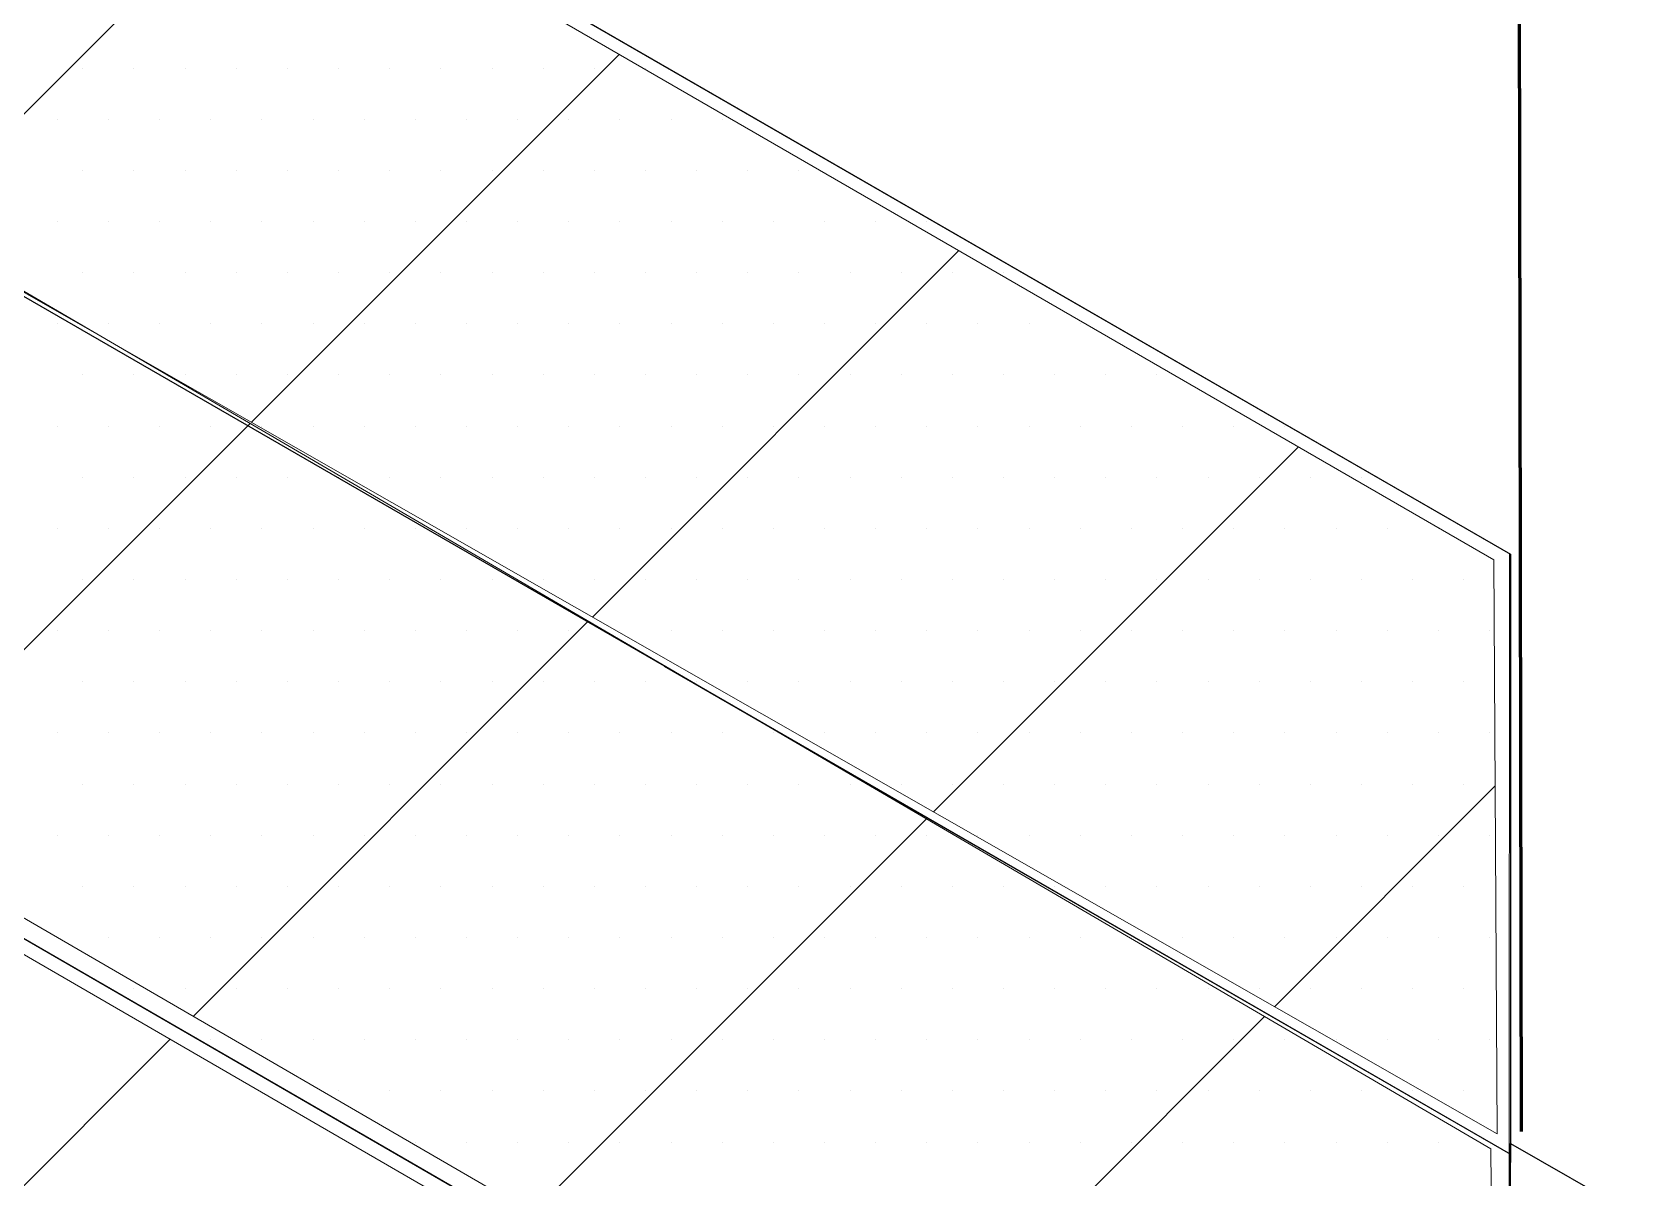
# Model space of a CAD drawing. Extents: x -1392 to 5791, y -3809 to 1722.
# Drawn here: x 390.96 to 433.29, y 1154.62 to 1184.86 of the extents above; entities that cross this region are included whole.
import ezdxf

# ---------------------------------------------------------------- set-up
doc = ezdxf.new("R2010")
doc.units = 0
doc.header["$MEASUREMENT"] = 0
for name, color, linetype, lineweight in [('.ATI-HATCH', 7, 'Continuous', 0), ('G-ANNO-TTLB', 7, 'Continuous', 0), ('Layer 12', 7, 'Continuous', 0), ('TYVEK', 7, 'Continuous', 0)]:
    doc.layers.add(name, color=color, linetype=linetype, lineweight=lineweight)
pattern_1 = [(45, (0, 0), (-7.07107, 7.07107), [])]

# ---------------------------------------------------------------- blocks, each defined once
blk = doc.blocks.new('Block_89')
at = {"layer": '.ATI-HATCH'}
for points in [[(429.944, 1155.266), (429.944, 1155.266), (429.949, 1171.104), (429.949, 1171.104), (429.949, 1171.104), (398.796, 1189.076), (398.796, 1189.076), (398.796, 1189.076), (380.797, 1199.468), (380.797, 1199.468), (380.797, 1199.468), (380.797, 1183.62), (380.797, 1183.62), (380.797, 1183.62), (429.944, 1155.266), (429.944, 1155.266)], [(380.797, 1183.62), (380.797, 1183.62), (370.522, 1177.833), (370.522, 1177.833), (370.522, 1177.833), (365.97, 1175.27), (365.97, 1175.27), (365.97, 1175.27), (429.939, 1138.264), (429.939, 1138.264), (429.939, 1138.264), (429.944, 1155.266), (429.944, 1155.266), (429.944, 1155.266), (380.797, 1183.62), (380.797, 1183.62)]]:
    blk.add_open_spline(points, degree=3, knots=[0, 0, 0, 0, 1, 1, 1, 2, 2, 2, 3, 3, 3, 4, 4, 4, 5, 5, 5, 5], dxfattribs=at)
at = {"layer": '.ATI-HATCH', "color": 8, "lineweight": 0, "true_color": 0x808080}
for points in [[(392.299, 1183.915), (392.299, 1183.915), (392.299, 1183.915), (392.299, 1183.915)], [(393.649, 1183.915), (393.649, 1183.915), (393.649, 1183.915), (393.649, 1183.915)], [(394.999, 1183.915), (394.999, 1183.915), (394.999, 1183.915), (394.999, 1183.915)], [(396.349, 1183.915), (396.349, 1183.915), (396.349, 1183.915), (396.349, 1183.915)], [(397.699, 1183.915), (397.699, 1183.915), (397.699, 1183.915), (397.699, 1183.915)], [(399.049, 1183.915), (399.049, 1183.915), (399.049, 1183.915), (399.049, 1183.915)], [(400.399, 1183.915), (400.399, 1183.915), (400.399, 1183.915), (400.399, 1183.915)], [(401.749, 1183.915), (401.749, 1183.915), (401.749, 1183.915), (401.749, 1183.915)], [(403.099, 1183.915), (403.099, 1183.915), (403.099, 1183.915), (403.099, 1183.915)], [(404.449, 1183.915), (404.449, 1183.915), (404.449, 1183.915), (404.449, 1183.915)], [(405.799, 1183.915), (405.799, 1183.915), (405.799, 1183.915), (405.799, 1183.915)], [(407.149, 1183.915), (407.149, 1183.915), (407.149, 1183.915), (407.149, 1183.915)], [(391.624, 1182.565), (391.624, 1182.565), (391.624, 1182.565), (391.624, 1182.565)], [(392.974, 1182.565), (392.974, 1182.565), (392.974, 1182.565), (392.974, 1182.565)], [(394.324, 1182.565), (394.324, 1182.565), (394.324, 1182.565), (394.324, 1182.565)], [(395.674, 1182.565), (395.674, 1182.565), (395.674, 1182.565), (395.674, 1182.565)], [(397.024, 1182.565), (397.024, 1182.565), (397.024, 1182.565), (397.024, 1182.565)], [(398.374, 1182.565), (398.374, 1182.565), (398.374, 1182.565), (398.374, 1182.565)], [(399.724, 1182.565), (399.724, 1182.565), (399.724, 1182.565), (399.724, 1182.565)], [(401.074, 1182.565), (401.074, 1182.565), (401.074, 1182.565), (401.074, 1182.565)], [(402.424, 1182.565), (402.424, 1182.565), (402.424, 1182.565), (402.424, 1182.565)], [(403.774, 1182.565), (403.774, 1182.565), (403.774, 1182.565), (403.774, 1182.565)], [(405.124, 1182.565), (405.124, 1182.565), (405.124, 1182.565), (405.124, 1182.565)], [(406.474, 1182.565), (406.474, 1182.565), (406.474, 1182.565), (406.474, 1182.565)], [(407.824, 1182.565), (407.824, 1182.565), (407.824, 1182.565), (407.824, 1182.565)], [(409.174, 1182.565), (409.174, 1182.565), (409.174, 1182.565), (409.174, 1182.565)], [(392.299, 1181.215), (392.299, 1181.215), (392.299, 1181.215), (392.299, 1181.215)], [(393.649, 1181.215), (393.649, 1181.215), (393.649, 1181.215), (393.649, 1181.215)], [(394.999, 1181.215), (394.999, 1181.215), (394.999, 1181.215), (394.999, 1181.215)], [(396.349, 1181.215), (396.349, 1181.215), (396.349, 1181.215), (396.349, 1181.215)], [(397.699, 1181.215), (397.699, 1181.215), (397.699, 1181.215), (397.699, 1181.215)], [(399.049, 1181.215), (399.049, 1181.215), (399.049, 1181.215), (399.049, 1181.215)], [(400.399, 1181.215), (400.399, 1181.215), (400.399, 1181.215), (400.399, 1181.215)], [(401.749, 1181.215), (401.749, 1181.215), (401.749, 1181.215), (401.749, 1181.215)], [(403.099, 1181.215), (403.099, 1181.215), (403.099, 1181.215), (403.099, 1181.215)], [(404.449, 1181.215), (404.449, 1181.215), (404.449, 1181.215), (404.449, 1181.215)], [(405.799, 1181.215), (405.799, 1181.215), (405.799, 1181.215), (405.799, 1181.215)], [(407.149, 1181.215), (407.149, 1181.215), (407.149, 1181.215), (407.149, 1181.215)], [(408.499, 1181.215), (408.499, 1181.215), (408.499, 1181.215), (408.499, 1181.215)], [(409.849, 1181.215), (409.849, 1181.215), (409.849, 1181.215), (409.849, 1181.215)], [(411.199, 1181.215), (411.199, 1181.215), (411.199, 1181.215), (411.199, 1181.215)], [(391.624, 1179.865), (391.624, 1179.865), (391.624, 1179.865), (391.624, 1179.865)], [(392.974, 1179.865), (392.974, 1179.865), (392.974, 1179.865), (392.974, 1179.865)], [(394.324, 1179.865), (394.324, 1179.865), (394.324, 1179.865), (394.324, 1179.865)], [(395.674, 1179.865), (395.674, 1179.865), (395.674, 1179.865), (395.674, 1179.865)], [(397.024, 1179.865), (397.024, 1179.865), (397.024, 1179.865), (397.024, 1179.865)], [(398.374, 1179.865), (398.374, 1179.865), (398.374, 1179.865), (398.374, 1179.865)], [(399.724, 1179.865), (399.724, 1179.865), (399.724, 1179.865), (399.724, 1179.865)], [(401.074, 1179.865), (401.074, 1179.865), (401.074, 1179.865), (401.074, 1179.865)], [(402.424, 1179.865), (402.424, 1179.865), (402.424, 1179.865), (402.424, 1179.865)], [(403.774, 1179.865), (403.774, 1179.865), (403.774, 1179.865), (403.774, 1179.865)], [(405.124, 1179.865), (405.124, 1179.865), (405.124, 1179.865), (405.124, 1179.865)], [(406.474, 1179.865), (406.474, 1179.865), (406.474, 1179.865), (406.474, 1179.865)], [(407.824, 1179.865), (407.824, 1179.865), (407.824, 1179.865), (407.824, 1179.865)], [(409.174, 1179.865), (409.174, 1179.865), (409.174, 1179.865), (409.174, 1179.865)], [(410.524, 1179.865), (410.524, 1179.865), (410.524, 1179.865), (410.524, 1179.865)], [(411.874, 1179.865), (411.874, 1179.865), (411.874, 1179.865), (411.874, 1179.865)], [(413.224, 1179.865), (413.224, 1179.865), (413.224, 1179.865), (413.224, 1179.865)], [(414.574, 1179.865), (414.574, 1179.865), (414.574, 1179.865), (414.574, 1179.865)], [(392.299, 1178.515), (392.299, 1178.515), (392.299, 1178.515), (392.299, 1178.515)], [(393.649, 1178.515), (393.649, 1178.515), (393.649, 1178.515), (393.649, 1178.515)], [(394.999, 1178.515), (394.999, 1178.515), (394.999, 1178.515), (394.999, 1178.515)], [(396.349, 1178.515), (396.349, 1178.515), (396.349, 1178.515), (396.349, 1178.515)], [(397.699, 1178.515), (397.699, 1178.515), (397.699, 1178.515), (397.699, 1178.515)], [(399.049, 1178.515), (399.049, 1178.515), (399.049, 1178.515), (399.049, 1178.515)], [(400.399, 1178.515), (400.399, 1178.515), (400.399, 1178.515), (400.399, 1178.515)], [(401.749, 1178.515), (401.749, 1178.515), (401.749, 1178.515), (401.749, 1178.515)], [(403.099, 1178.515), (403.099, 1178.515), (403.099, 1178.515), (403.099, 1178.515)], [(404.449, 1178.515), (404.449, 1178.515), (404.449, 1178.515), (404.449, 1178.515)], [(405.799, 1178.515), (405.799, 1178.515), (405.799, 1178.515), (405.799, 1178.515)], [(407.149, 1178.515), (407.149, 1178.515), (407.149, 1178.515), (407.149, 1178.515)], [(408.499, 1178.515), (408.499, 1178.515), (408.499, 1178.515), (408.499, 1178.515)], [(409.849, 1178.515), (409.849, 1178.515), (409.849, 1178.515), (409.849, 1178.515)], [(411.199, 1178.515), (411.199, 1178.515), (411.199, 1178.515), (411.199, 1178.515)], [(412.549, 1178.515), (412.549, 1178.515), (412.549, 1178.515), (412.549, 1178.515)], [(413.899, 1178.515), (413.899, 1178.515), (413.899, 1178.515), (413.899, 1178.515)], [(415.249, 1178.515), (415.249, 1178.515), (415.249, 1178.515), (415.249, 1178.515)], [(416.599, 1178.515), (416.599, 1178.515), (416.599, 1178.515), (416.599, 1178.515)], [(391.624, 1177.165), (391.624, 1177.165), (391.624, 1177.165), (391.624, 1177.165)], [(392.974, 1177.165), (392.974, 1177.165), (392.974, 1177.165), (392.974, 1177.165)], [(394.324, 1177.165), (394.324, 1177.165), (394.324, 1177.165), (394.324, 1177.165)], [(395.674, 1177.165), (395.674, 1177.165), (395.674, 1177.165), (395.674, 1177.165)], [(397.024, 1177.165), (397.024, 1177.165), (397.024, 1177.165), (397.024, 1177.165)], [(398.374, 1177.165), (398.374, 1177.165), (398.374, 1177.165), (398.374, 1177.165)], [(399.724, 1177.165), (399.724, 1177.165), (399.724, 1177.165), (399.724, 1177.165)], [(401.074, 1177.165), (401.074, 1177.165), (401.074, 1177.165), (401.074, 1177.165)], [(402.424, 1177.165), (402.424, 1177.165), (402.424, 1177.165), (402.424, 1177.165)], [(403.774, 1177.165), (403.774, 1177.165), (403.774, 1177.165), (403.774, 1177.165)], [(405.124, 1177.165), (405.124, 1177.165), (405.124, 1177.165), (405.124, 1177.165)], [(406.474, 1177.165), (406.474, 1177.165), (406.474, 1177.165), (406.474, 1177.165)], [(407.824, 1177.165), (407.824, 1177.165), (407.824, 1177.165), (407.824, 1177.165)], [(409.174, 1177.165), (409.174, 1177.165), (409.174, 1177.165), (409.174, 1177.165)], [(410.524, 1177.165), (410.524, 1177.165), (410.524, 1177.165), (410.524, 1177.165)], [(411.874, 1177.165), (411.874, 1177.165), (411.874, 1177.165), (411.874, 1177.165)], [(413.224, 1177.165), (413.224, 1177.165), (413.224, 1177.165), (413.224, 1177.165)], [(414.574, 1177.165), (414.574, 1177.165), (414.574, 1177.165), (414.574, 1177.165)], [(415.924, 1177.165), (415.924, 1177.165), (415.924, 1177.165), (415.924, 1177.165)], [(417.274, 1177.165), (417.274, 1177.165), (417.274, 1177.165), (417.274, 1177.165)], [(418.624, 1177.165), (418.624, 1177.165), (418.624, 1177.165), (418.624, 1177.165)], [(392.299, 1175.815), (392.299, 1175.815), (392.299, 1175.815), (392.299, 1175.815)], [(393.649, 1175.815), (393.649, 1175.815), (393.649, 1175.815), (393.649, 1175.815)], [(394.999, 1175.815), (394.999, 1175.815), (394.999, 1175.815), (394.999, 1175.815)], [(396.349, 1175.815), (396.349, 1175.815), (396.349, 1175.815), (396.349, 1175.815)], [(397.699, 1175.815), (397.699, 1175.815), (397.699, 1175.815), (397.699, 1175.815)], [(399.049, 1175.815), (399.049, 1175.815), (399.049, 1175.815), (399.049, 1175.815)], [(400.399, 1175.815), (400.399, 1175.815), (400.399, 1175.815), (400.399, 1175.815)], [(401.749, 1175.815), (401.749, 1175.815), (401.749, 1175.815), (401.749, 1175.815)], [(403.099, 1175.815), (403.099, 1175.815), (403.099, 1175.815), (403.099, 1175.815)], [(404.449, 1175.815), (404.449, 1175.815), (404.449, 1175.815), (404.449, 1175.815)], [(405.799, 1175.815), (405.799, 1175.815), (405.799, 1175.815), (405.799, 1175.815)], [(407.149, 1175.815), (407.149, 1175.815), (407.149, 1175.815), (407.149, 1175.815)], [(408.499, 1175.815), (408.499, 1175.815), (408.499, 1175.815), (408.499, 1175.815)], [(409.849, 1175.815), (409.849, 1175.815), (409.849, 1175.815), (409.849, 1175.815)], [(411.199, 1175.815), (411.199, 1175.815), (411.199, 1175.815), (411.199, 1175.815)], [(412.549, 1175.815), (412.549, 1175.815), (412.549, 1175.815), (412.549, 1175.815)], [(413.899, 1175.815), (413.899, 1175.815), (413.899, 1175.815), (413.899, 1175.815)], [(415.249, 1175.815), (415.249, 1175.815), (415.249, 1175.815), (415.249, 1175.815)], [(416.599, 1175.815), (416.599, 1175.815), (416.599, 1175.815), (416.599, 1175.815)], [(417.949, 1175.815), (417.949, 1175.815), (417.949, 1175.815), (417.949, 1175.815)], [(419.299, 1175.815), (419.299, 1175.815), (419.299, 1175.815), (419.299, 1175.815)], [(420.649, 1175.815), (420.649, 1175.815), (420.649, 1175.815), (420.649, 1175.815)], [(391.624, 1174.465), (391.624, 1174.465), (391.624, 1174.465), (391.624, 1174.465)], [(392.974, 1174.465), (392.974, 1174.465), (392.974, 1174.465), (392.974, 1174.465)], [(394.324, 1174.465), (394.324, 1174.465), (394.324, 1174.465), (394.324, 1174.465)], [(395.674, 1174.465), (395.674, 1174.465), (395.674, 1174.465), (395.674, 1174.465)], [(397.024, 1174.465), (397.024, 1174.465), (397.024, 1174.465), (397.024, 1174.465)], [(398.374, 1174.465), (398.374, 1174.465), (398.374, 1174.465), (398.374, 1174.465)], [(399.724, 1174.465), (399.724, 1174.465), (399.724, 1174.465), (399.724, 1174.465)], [(401.074, 1174.465), (401.074, 1174.465), (401.074, 1174.465), (401.074, 1174.465)], [(402.424, 1174.465), (402.424, 1174.465), (402.424, 1174.465), (402.424, 1174.465)], [(403.774, 1174.465), (403.774, 1174.465), (403.774, 1174.465), (403.774, 1174.465)], [(405.124, 1174.465), (405.124, 1174.465), (405.124, 1174.465), (405.124, 1174.465)], [(406.474, 1174.465), (406.474, 1174.465), (406.474, 1174.465), (406.474, 1174.465)], [(407.824, 1174.465), (407.824, 1174.465), (407.824, 1174.465), (407.824, 1174.465)], [(409.174, 1174.465), (409.174, 1174.465), (409.174, 1174.465), (409.174, 1174.465)], [(410.524, 1174.465), (410.524, 1174.465), (410.524, 1174.465), (410.524, 1174.465)], [(411.874, 1174.465), (411.874, 1174.465), (411.874, 1174.465), (411.874, 1174.465)], [(413.224, 1174.465), (413.224, 1174.465), (413.224, 1174.465), (413.224, 1174.465)], [(414.574, 1174.465), (414.574, 1174.465), (414.574, 1174.465), (414.574, 1174.465)], [(415.924, 1174.465), (415.924, 1174.465), (415.924, 1174.465), (415.924, 1174.465)], [(417.274, 1174.465), (417.274, 1174.465), (417.274, 1174.465), (417.274, 1174.465)], [(418.624, 1174.465), (418.624, 1174.465), (418.624, 1174.465), (418.624, 1174.465)], [(419.974, 1174.465), (419.974, 1174.465), (419.974, 1174.465), (419.974, 1174.465)], [(421.324, 1174.465), (421.324, 1174.465), (421.324, 1174.465), (421.324, 1174.465)], [(422.674, 1174.465), (422.674, 1174.465), (422.674, 1174.465), (422.674, 1174.465)], [(424.024, 1174.465), (424.024, 1174.465), (424.024, 1174.465), (424.024, 1174.465)], [(392.299, 1173.115), (392.299, 1173.115), (392.299, 1173.115), (392.299, 1173.115)], [(393.649, 1173.115), (393.649, 1173.115), (393.649, 1173.115), (393.649, 1173.115)], [(394.999, 1173.115), (394.999, 1173.115), (394.999, 1173.115), (394.999, 1173.115)], [(396.349, 1173.115), (396.349, 1173.115), (396.349, 1173.115), (396.349, 1173.115)], [(397.699, 1173.115), (397.699, 1173.115), (397.699, 1173.115), (397.699, 1173.115)], [(399.049, 1173.115), (399.049, 1173.115), (399.049, 1173.115), (399.049, 1173.115)], [(400.399, 1173.115), (400.399, 1173.115), (400.399, 1173.115), (400.399, 1173.115)], [(401.749, 1173.115), (401.749, 1173.115), (401.749, 1173.115), (401.749, 1173.115)], [(403.099, 1173.115), (403.099, 1173.115), (403.099, 1173.115), (403.099, 1173.115)], [(404.449, 1173.115), (404.449, 1173.115), (404.449, 1173.115), (404.449, 1173.115)], [(405.799, 1173.115), (405.799, 1173.115), (405.799, 1173.115), (405.799, 1173.115)], [(407.149, 1173.115), (407.149, 1173.115), (407.149, 1173.115), (407.149, 1173.115)], [(408.499, 1173.115), (408.499, 1173.115), (408.499, 1173.115), (408.499, 1173.115)], [(409.849, 1173.115), (409.849, 1173.115), (409.849, 1173.115), (409.849, 1173.115)], [(411.199, 1173.115), (411.199, 1173.115), (411.199, 1173.115), (411.199, 1173.115)], [(412.549, 1173.115), (412.549, 1173.115), (412.549, 1173.115), (412.549, 1173.115)], [(413.899, 1173.115), (413.899, 1173.115), (413.899, 1173.115), (413.899, 1173.115)], [(415.249, 1173.115), (415.249, 1173.115), (415.249, 1173.115), (415.249, 1173.115)], [(416.599, 1173.115), (416.599, 1173.115), (416.599, 1173.115), (416.599, 1173.115)], [(417.949, 1173.115), (417.949, 1173.115), (417.949, 1173.115), (417.949, 1173.115)], [(419.299, 1173.115), (419.299, 1173.115), (419.299, 1173.115), (419.299, 1173.115)], [(420.649, 1173.115), (420.649, 1173.115), (420.649, 1173.115), (420.649, 1173.115)], [(421.999, 1173.115), (421.999, 1173.115), (421.999, 1173.115), (421.999, 1173.115)], [(423.349, 1173.115), (423.349, 1173.115), (423.349, 1173.115), (423.349, 1173.115)], [(424.699, 1173.115), (424.699, 1173.115), (424.699, 1173.115), (424.699, 1173.115)], [(426.049, 1173.115), (426.049, 1173.115), (426.049, 1173.115), (426.049, 1173.115)], [(391.624, 1171.765), (391.624, 1171.765), (391.624, 1171.765), (391.624, 1171.765)], [(392.974, 1171.765), (392.974, 1171.765), (392.974, 1171.765), (392.974, 1171.765)], [(394.324, 1171.765), (394.324, 1171.765), (394.324, 1171.765), (394.324, 1171.765)], [(395.674, 1171.765), (395.674, 1171.765), (395.674, 1171.765), (395.674, 1171.765)], [(397.024, 1171.765), (397.024, 1171.765), (397.024, 1171.765), (397.024, 1171.765)], [(398.374, 1171.765), (398.374, 1171.765), (398.374, 1171.765), (398.374, 1171.765)], [(399.724, 1171.765), (399.724, 1171.765), (399.724, 1171.765), (399.724, 1171.765)], [(401.074, 1171.765), (401.074, 1171.765), (401.074, 1171.765), (401.074, 1171.765)], [(402.424, 1171.765), (402.424, 1171.765), (402.424, 1171.765), (402.424, 1171.765)], [(403.774, 1171.765), (403.774, 1171.765), (403.774, 1171.765), (403.774, 1171.765)], [(405.124, 1171.765), (405.124, 1171.765), (405.124, 1171.765), (405.124, 1171.765)], [(406.474, 1171.765), (406.474, 1171.765), (406.474, 1171.765), (406.474, 1171.765)], [(407.824, 1171.765), (407.824, 1171.765), (407.824, 1171.765), (407.824, 1171.765)], [(409.174, 1171.765), (409.174, 1171.765), (409.174, 1171.765), (409.174, 1171.765)], [(410.524, 1171.765), (410.524, 1171.765), (410.524, 1171.765), (410.524, 1171.765)], [(411.874, 1171.765), (411.874, 1171.765), (411.874, 1171.765), (411.874, 1171.765)], [(413.224, 1171.765), (413.224, 1171.765), (413.224, 1171.765), (413.224, 1171.765)], [(414.574, 1171.765), (414.574, 1171.765), (414.574, 1171.765), (414.574, 1171.765)], [(415.924, 1171.765), (415.924, 1171.765), (415.924, 1171.765), (415.924, 1171.765)], [(417.274, 1171.765), (417.274, 1171.765), (417.274, 1171.765), (417.274, 1171.765)], [(418.624, 1171.765), (418.624, 1171.765), (418.624, 1171.765), (418.624, 1171.765)], [(419.974, 1171.765), (419.974, 1171.765), (419.974, 1171.765), (419.974, 1171.765)], [(421.324, 1171.765), (421.324, 1171.765), (421.324, 1171.765), (421.324, 1171.765)], [(422.674, 1171.765), (422.674, 1171.765), (422.674, 1171.765), (422.674, 1171.765)], [(424.024, 1171.765), (424.024, 1171.765), (424.024, 1171.765), (424.024, 1171.765)], [(425.374, 1171.765), (425.374, 1171.765), (425.374, 1171.765), (425.374, 1171.765)], [(426.724, 1171.765), (426.724, 1171.765), (426.724, 1171.765), (426.724, 1171.765)], [(428.074, 1171.765), (428.074, 1171.765), (428.074, 1171.765), (428.074, 1171.765)], [(392.299, 1170.415), (392.299, 1170.415), (392.299, 1170.415), (392.299, 1170.415)], [(393.649, 1170.415), (393.649, 1170.415), (393.649, 1170.415), (393.649, 1170.415)], [(394.999, 1170.415), (394.999, 1170.415), (394.999, 1170.415), (394.999, 1170.415)], [(396.349, 1170.415), (396.349, 1170.415), (396.349, 1170.415), (396.349, 1170.415)], [(397.699, 1170.415), (397.699, 1170.415), (397.699, 1170.415), (397.699, 1170.415)], [(399.049, 1170.415), (399.049, 1170.415), (399.049, 1170.415), (399.049, 1170.415)], [(400.399, 1170.415), (400.399, 1170.415), (400.399, 1170.415), (400.399, 1170.415)], [(401.749, 1170.415), (401.749, 1170.415), (401.749, 1170.415), (401.749, 1170.415)], [(403.099, 1170.415), (403.099, 1170.415), (403.099, 1170.415), (403.099, 1170.415)], [(404.449, 1170.415), (404.449, 1170.415), (404.449, 1170.415), (404.449, 1170.415)], [(405.799, 1170.415), (405.799, 1170.415), (405.799, 1170.415), (405.799, 1170.415)], [(407.149, 1170.415), (407.149, 1170.415), (407.149, 1170.415), (407.149, 1170.415)], [(408.499, 1170.415), (408.499, 1170.415), (408.499, 1170.415), (408.499, 1170.415)], [(409.849, 1170.415), (409.849, 1170.415), (409.849, 1170.415), (409.849, 1170.415)], [(411.199, 1170.415), (411.199, 1170.415), (411.199, 1170.415), (411.199, 1170.415)], [(412.549, 1170.415), (412.549, 1170.415), (412.549, 1170.415), (412.549, 1170.415)], [(413.899, 1170.415), (413.899, 1170.415), (413.899, 1170.415), (413.899, 1170.415)], [(415.249, 1170.415), (415.249, 1170.415), (415.249, 1170.415), (415.249, 1170.415)], [(416.599, 1170.415), (416.599, 1170.415), (416.599, 1170.415), (416.599, 1170.415)], [(417.949, 1170.415), (417.949, 1170.415), (417.949, 1170.415), (417.949, 1170.415)], [(419.299, 1170.415), (419.299, 1170.415), (419.299, 1170.415), (419.299, 1170.415)], [(420.649, 1170.415), (420.649, 1170.415), (420.649, 1170.415), (420.649, 1170.415)], [(421.999, 1170.415), (421.999, 1170.415), (421.999, 1170.415), (421.999, 1170.415)], [(423.349, 1170.415), (423.349, 1170.415), (423.349, 1170.415), (423.349, 1170.415)], [(424.699, 1170.415), (424.699, 1170.415), (424.699, 1170.415), (424.699, 1170.415)], [(426.049, 1170.415), (426.049, 1170.415), (426.049, 1170.415), (426.049, 1170.415)], [(427.399, 1170.415), (427.399, 1170.415), (427.399, 1170.415), (427.399, 1170.415)], [(428.749, 1170.415), (428.749, 1170.415), (428.749, 1170.415), (428.749, 1170.415)], [(391.624, 1169.065), (391.624, 1169.065), (391.624, 1169.065), (391.624, 1169.065)], [(392.974, 1169.065), (392.974, 1169.065), (392.974, 1169.065), (392.974, 1169.065)], [(394.324, 1169.065), (394.324, 1169.065), (394.324, 1169.065), (394.324, 1169.065)], [(395.674, 1169.065), (395.674, 1169.065), (395.674, 1169.065), (395.674, 1169.065)], [(397.024, 1169.065), (397.024, 1169.065), (397.024, 1169.065), (397.024, 1169.065)], [(398.374, 1169.065), (398.374, 1169.065), (398.374, 1169.065), (398.374, 1169.065)], [(399.724, 1169.065), (399.724, 1169.065), (399.724, 1169.065), (399.724, 1169.065)], [(401.074, 1169.065), (401.074, 1169.065), (401.074, 1169.065), (401.074, 1169.065)], [(402.424, 1169.065), (402.424, 1169.065), (402.424, 1169.065), (402.424, 1169.065)], [(403.774, 1169.065), (403.774, 1169.065), (403.774, 1169.065), (403.774, 1169.065)], [(405.124, 1169.065), (405.124, 1169.065), (405.124, 1169.065), (405.124, 1169.065)], [(406.474, 1169.065), (406.474, 1169.065), (406.474, 1169.065), (406.474, 1169.065)], [(407.824, 1169.065), (407.824, 1169.065), (407.824, 1169.065), (407.824, 1169.065)], [(409.174, 1169.065), (409.174, 1169.065), (409.174, 1169.065), (409.174, 1169.065)], [(410.524, 1169.065), (410.524, 1169.065), (410.524, 1169.065), (410.524, 1169.065)], [(411.874, 1169.065), (411.874, 1169.065), (411.874, 1169.065), (411.874, 1169.065)], [(413.224, 1169.065), (413.224, 1169.065), (413.224, 1169.065), (413.224, 1169.065)], [(414.574, 1169.065), (414.574, 1169.065), (414.574, 1169.065), (414.574, 1169.065)], [(415.924, 1169.065), (415.924, 1169.065), (415.924, 1169.065), (415.924, 1169.065)], [(417.274, 1169.065), (417.274, 1169.065), (417.274, 1169.065), (417.274, 1169.065)], [(418.624, 1169.065), (418.624, 1169.065), (418.624, 1169.065), (418.624, 1169.065)], [(419.974, 1169.065), (419.974, 1169.065), (419.974, 1169.065), (419.974, 1169.065)], [(421.324, 1169.065), (421.324, 1169.065), (421.324, 1169.065), (421.324, 1169.065)], [(422.674, 1169.065), (422.674, 1169.065), (422.674, 1169.065), (422.674, 1169.065)], [(424.024, 1169.065), (424.024, 1169.065), (424.024, 1169.065), (424.024, 1169.065)], [(425.374, 1169.065), (425.374, 1169.065), (425.374, 1169.065), (425.374, 1169.065)], [(426.724, 1169.065), (426.724, 1169.065), (426.724, 1169.065), (426.724, 1169.065)], [(428.074, 1169.065), (428.074, 1169.065), (428.074, 1169.065), (428.074, 1169.065)], [(429.424, 1169.065), (429.424, 1169.065), (429.424, 1169.065), (429.424, 1169.065)], [(392.299, 1167.715), (392.299, 1167.715), (392.299, 1167.715), (392.299, 1167.715)], [(393.649, 1167.715), (393.649, 1167.715), (393.649, 1167.715), (393.649, 1167.715)], [(394.999, 1167.715), (394.999, 1167.715), (394.999, 1167.715), (394.999, 1167.715)], [(396.349, 1167.715), (396.349, 1167.715), (396.349, 1167.715), (396.349, 1167.715)], [(397.699, 1167.715), (397.699, 1167.715), (397.699, 1167.715), (397.699, 1167.715)], [(399.049, 1167.715), (399.049, 1167.715), (399.049, 1167.715), (399.049, 1167.715)], [(400.399, 1167.715), (400.399, 1167.715), (400.399, 1167.715), (400.399, 1167.715)], [(401.749, 1167.715), (401.749, 1167.715), (401.749, 1167.715), (401.749, 1167.715)], [(403.099, 1167.715), (403.099, 1167.715), (403.099, 1167.715), (403.099, 1167.715)], [(404.449, 1167.715), (404.449, 1167.715), (404.449, 1167.715), (404.449, 1167.715)], [(405.799, 1167.715), (405.799, 1167.715), (405.799, 1167.715), (405.799, 1167.715)], [(407.149, 1167.715), (407.149, 1167.715), (407.149, 1167.715), (407.149, 1167.715)], [(408.499, 1167.715), (408.499, 1167.715), (408.499, 1167.715), (408.499, 1167.715)], [(409.849, 1167.715), (409.849, 1167.715), (409.849, 1167.715), (409.849, 1167.715)], [(411.199, 1167.715), (411.199, 1167.715), (411.199, 1167.715), (411.199, 1167.715)], [(412.549, 1167.715), (412.549, 1167.715), (412.549, 1167.715), (412.549, 1167.715)], [(413.899, 1167.715), (413.899, 1167.715), (413.899, 1167.715), (413.899, 1167.715)], [(415.249, 1167.715), (415.249, 1167.715), (415.249, 1167.715), (415.249, 1167.715)], [(416.599, 1167.715), (416.599, 1167.715), (416.599, 1167.715), (416.599, 1167.715)], [(417.949, 1167.715), (417.949, 1167.715), (417.949, 1167.715), (417.949, 1167.715)], [(419.299, 1167.715), (419.299, 1167.715), (419.299, 1167.715), (419.299, 1167.715)], [(420.649, 1167.715), (420.649, 1167.715), (420.649, 1167.715), (420.649, 1167.715)], [(421.999, 1167.715), (421.999, 1167.715), (421.999, 1167.715), (421.999, 1167.715)], [(423.349, 1167.715), (423.349, 1167.715), (423.349, 1167.715), (423.349, 1167.715)], [(424.699, 1167.715), (424.699, 1167.715), (424.699, 1167.715), (424.699, 1167.715)], [(426.049, 1167.715), (426.049, 1167.715), (426.049, 1167.715), (426.049, 1167.715)], [(427.399, 1167.715), (427.399, 1167.715), (427.399, 1167.715), (427.399, 1167.715)], [(428.749, 1167.715), (428.749, 1167.715), (428.749, 1167.715), (428.749, 1167.715)], [(391.624, 1166.365), (391.624, 1166.365), (391.624, 1166.365), (391.624, 1166.365)], [(392.974, 1166.365), (392.974, 1166.365), (392.974, 1166.365), (392.974, 1166.365)], [(394.324, 1166.365), (394.324, 1166.365), (394.324, 1166.365), (394.324, 1166.365)], [(395.674, 1166.365), (395.674, 1166.365), (395.674, 1166.365), (395.674, 1166.365)], [(397.024, 1166.365), (397.024, 1166.365), (397.024, 1166.365), (397.024, 1166.365)], [(398.374, 1166.365), (398.374, 1166.365), (398.374, 1166.365), (398.374, 1166.365)], [(399.724, 1166.365), (399.724, 1166.365), (399.724, 1166.365), (399.724, 1166.365)], [(401.074, 1166.365), (401.074, 1166.365), (401.074, 1166.365), (401.074, 1166.365)], [(402.424, 1166.365), (402.424, 1166.365), (402.424, 1166.365), (402.424, 1166.365)], [(403.774, 1166.365), (403.774, 1166.365), (403.774, 1166.365), (403.774, 1166.365)], [(405.124, 1166.365), (405.124, 1166.365), (405.124, 1166.365), (405.124, 1166.365)], [(406.474, 1166.365), (406.474, 1166.365), (406.474, 1166.365), (406.474, 1166.365)], [(407.824, 1166.365), (407.824, 1166.365), (407.824, 1166.365), (407.824, 1166.365)], [(409.174, 1166.365), (409.174, 1166.365), (409.174, 1166.365), (409.174, 1166.365)], [(410.524, 1166.365), (410.524, 1166.365), (410.524, 1166.365), (410.524, 1166.365)], [(411.874, 1166.365), (411.874, 1166.365), (411.874, 1166.365), (411.874, 1166.365)], [(413.224, 1166.365), (413.224, 1166.365), (413.224, 1166.365), (413.224, 1166.365)], [(414.574, 1166.365), (414.574, 1166.365), (414.574, 1166.365), (414.574, 1166.365)], [(415.924, 1166.365), (415.924, 1166.365), (415.924, 1166.365), (415.924, 1166.365)], [(417.274, 1166.365), (417.274, 1166.365), (417.274, 1166.365), (417.274, 1166.365)], [(418.624, 1166.365), (418.624, 1166.365), (418.624, 1166.365), (418.624, 1166.365)], [(419.974, 1166.365), (419.974, 1166.365), (419.974, 1166.365), (419.974, 1166.365)], [(421.324, 1166.365), (421.324, 1166.365), (421.324, 1166.365), (421.324, 1166.365)], [(422.674, 1166.365), (422.674, 1166.365), (422.674, 1166.365), (422.674, 1166.365)], [(424.024, 1166.365), (424.024, 1166.365), (424.024, 1166.365), (424.024, 1166.365)], [(425.374, 1166.365), (425.374, 1166.365), (425.374, 1166.365), (425.374, 1166.365)], [(426.724, 1166.365), (426.724, 1166.365), (426.724, 1166.365), (426.724, 1166.365)], [(428.074, 1166.365), (428.074, 1166.365), (428.074, 1166.365), (428.074, 1166.365)], [(429.424, 1166.365), (429.424, 1166.365), (429.424, 1166.365), (429.424, 1166.365)], [(392.299, 1165.015), (392.299, 1165.015), (392.299, 1165.015), (392.299, 1165.015)], [(393.649, 1165.015), (393.649, 1165.015), (393.649, 1165.015), (393.649, 1165.015)], [(394.999, 1165.015), (394.999, 1165.015), (394.999, 1165.015), (394.999, 1165.015)], [(396.349, 1165.015), (396.349, 1165.015), (396.349, 1165.015), (396.349, 1165.015)], [(397.699, 1165.015), (397.699, 1165.015), (397.699, 1165.015), (397.699, 1165.015)], [(399.049, 1165.015), (399.049, 1165.015), (399.049, 1165.015), (399.049, 1165.015)], [(400.399, 1165.015), (400.399, 1165.015), (400.399, 1165.015), (400.399, 1165.015)], [(401.749, 1165.015), (401.749, 1165.015), (401.749, 1165.015), (401.749, 1165.015)], [(403.099, 1165.015), (403.099, 1165.015), (403.099, 1165.015), (403.099, 1165.015)], [(404.449, 1165.015), (404.449, 1165.015), (404.449, 1165.015), (404.449, 1165.015)], [(405.799, 1165.015), (405.799, 1165.015), (405.799, 1165.015), (405.799, 1165.015)], [(407.149, 1165.015), (407.149, 1165.015), (407.149, 1165.015), (407.149, 1165.015)], [(408.499, 1165.015), (408.499, 1165.015), (408.499, 1165.015), (408.499, 1165.015)], [(409.849, 1165.015), (409.849, 1165.015), (409.849, 1165.015), (409.849, 1165.015)], [(411.199, 1165.015), (411.199, 1165.015), (411.199, 1165.015), (411.199, 1165.015)], [(412.549, 1165.015), (412.549, 1165.015), (412.549, 1165.015), (412.549, 1165.015)], [(413.899, 1165.015), (413.899, 1165.015), (413.899, 1165.015), (413.899, 1165.015)], [(415.249, 1165.015), (415.249, 1165.015), (415.249, 1165.015), (415.249, 1165.015)], [(416.599, 1165.015), (416.599, 1165.015), (416.599, 1165.015), (416.599, 1165.015)], [(417.949, 1165.015), (417.949, 1165.015), (417.949, 1165.015), (417.949, 1165.015)], [(419.299, 1165.015), (419.299, 1165.015), (419.299, 1165.015), (419.299, 1165.015)], [(420.649, 1165.015), (420.649, 1165.015), (420.649, 1165.015), (420.649, 1165.015)], [(421.999, 1165.015), (421.999, 1165.015), (421.999, 1165.015), (421.999, 1165.015)], [(423.349, 1165.015), (423.349, 1165.015), (423.349, 1165.015), (423.349, 1165.015)], [(424.699, 1165.015), (424.699, 1165.015), (424.699, 1165.015), (424.699, 1165.015)], [(426.049, 1165.015), (426.049, 1165.015), (426.049, 1165.015), (426.049, 1165.015)], [(427.399, 1165.015), (427.399, 1165.015), (427.399, 1165.015), (427.399, 1165.015)], [(428.749, 1165.015), (428.749, 1165.015), (428.749, 1165.015), (428.749, 1165.015)], [(391.624, 1163.665), (391.624, 1163.665), (391.624, 1163.665), (391.624, 1163.665)], [(392.974, 1163.665), (392.974, 1163.665), (392.974, 1163.665), (392.974, 1163.665)], [(394.324, 1163.665), (394.324, 1163.665), (394.324, 1163.665), (394.324, 1163.665)], [(395.674, 1163.665), (395.674, 1163.665), (395.674, 1163.665), (395.674, 1163.665)], [(397.024, 1163.665), (397.024, 1163.665), (397.024, 1163.665), (397.024, 1163.665)], [(398.374, 1163.665), (398.374, 1163.665), (398.374, 1163.665), (398.374, 1163.665)], [(399.724, 1163.665), (399.724, 1163.665), (399.724, 1163.665), (399.724, 1163.665)], [(401.074, 1163.665), (401.074, 1163.665), (401.074, 1163.665), (401.074, 1163.665)], [(402.424, 1163.665), (402.424, 1163.665), (402.424, 1163.665), (402.424, 1163.665)], [(403.774, 1163.665), (403.774, 1163.665), (403.774, 1163.665), (403.774, 1163.665)], [(405.124, 1163.665), (405.124, 1163.665), (405.124, 1163.665), (405.124, 1163.665)], [(406.474, 1163.665), (406.474, 1163.665), (406.474, 1163.665), (406.474, 1163.665)], [(407.824, 1163.665), (407.824, 1163.665), (407.824, 1163.665), (407.824, 1163.665)], [(409.174, 1163.665), (409.174, 1163.665), (409.174, 1163.665), (409.174, 1163.665)], [(410.524, 1163.665), (410.524, 1163.665), (410.524, 1163.665), (410.524, 1163.665)], [(411.874, 1163.665), (411.874, 1163.665), (411.874, 1163.665), (411.874, 1163.665)], [(413.224, 1163.665), (413.224, 1163.665), (413.224, 1163.665), (413.224, 1163.665)], [(414.574, 1163.665), (414.574, 1163.665), (414.574, 1163.665), (414.574, 1163.665)], [(415.924, 1163.665), (415.924, 1163.665), (415.924, 1163.665), (415.924, 1163.665)], [(417.274, 1163.665), (417.274, 1163.665), (417.274, 1163.665), (417.274, 1163.665)], [(418.624, 1163.665), (418.624, 1163.665), (418.624, 1163.665), (418.624, 1163.665)], [(419.974, 1163.665), (419.974, 1163.665), (419.974, 1163.665), (419.974, 1163.665)], [(421.324, 1163.665), (421.324, 1163.665), (421.324, 1163.665), (421.324, 1163.665)], [(422.674, 1163.665), (422.674, 1163.665), (422.674, 1163.665), (422.674, 1163.665)], [(424.024, 1163.665), (424.024, 1163.665), (424.024, 1163.665), (424.024, 1163.665)], [(425.374, 1163.665), (425.374, 1163.665), (425.374, 1163.665), (425.374, 1163.665)], [(426.724, 1163.665), (426.724, 1163.665), (426.724, 1163.665), (426.724, 1163.665)], [(428.074, 1163.665), (428.074, 1163.665), (428.074, 1163.665), (428.074, 1163.665)], [(429.424, 1163.665), (429.424, 1163.665), (429.424, 1163.665), (429.424, 1163.665)], [(392.299, 1162.315), (392.299, 1162.315), (392.299, 1162.315), (392.299, 1162.315)], [(393.649, 1162.315), (393.649, 1162.315), (393.649, 1162.315), (393.649, 1162.315)], [(394.999, 1162.315), (394.999, 1162.315), (394.999, 1162.315), (394.999, 1162.315)], [(396.349, 1162.315), (396.349, 1162.315), (396.349, 1162.315), (396.349, 1162.315)], [(397.699, 1162.315), (397.699, 1162.315), (397.699, 1162.315), (397.699, 1162.315)], [(399.049, 1162.315), (399.049, 1162.315), (399.049, 1162.315), (399.049, 1162.315)], [(400.399, 1162.315), (400.399, 1162.315), (400.399, 1162.315), (400.399, 1162.315)], [(401.749, 1162.315), (401.749, 1162.315), (401.749, 1162.315), (401.749, 1162.315)], [(403.099, 1162.315), (403.099, 1162.315), (403.099, 1162.315), (403.099, 1162.315)], [(404.449, 1162.315), (404.449, 1162.315), (404.449, 1162.315), (404.449, 1162.315)], [(405.799, 1162.315), (405.799, 1162.315), (405.799, 1162.315), (405.799, 1162.315)], [(407.149, 1162.315), (407.149, 1162.315), (407.149, 1162.315), (407.149, 1162.315)], [(408.499, 1162.315), (408.499, 1162.315), (408.499, 1162.315), (408.499, 1162.315)], [(409.849, 1162.315), (409.849, 1162.315), (409.849, 1162.315), (409.849, 1162.315)], [(411.199, 1162.315), (411.199, 1162.315), (411.199, 1162.315), (411.199, 1162.315)], [(412.549, 1162.315), (412.549, 1162.315), (412.549, 1162.315), (412.549, 1162.315)], [(413.899, 1162.315), (413.899, 1162.315), (413.899, 1162.315), (413.899, 1162.315)], [(415.249, 1162.315), (415.249, 1162.315), (415.249, 1162.315), (415.249, 1162.315)], [(416.599, 1162.315), (416.599, 1162.315), (416.599, 1162.315), (416.599, 1162.315)], [(417.949, 1162.315), (417.949, 1162.315), (417.949, 1162.315), (417.949, 1162.315)], [(419.299, 1162.315), (419.299, 1162.315), (419.299, 1162.315), (419.299, 1162.315)], [(420.649, 1162.315), (420.649, 1162.315), (420.649, 1162.315), (420.649, 1162.315)], [(421.999, 1162.315), (421.999, 1162.315), (421.999, 1162.315), (421.999, 1162.315)], [(423.349, 1162.315), (423.349, 1162.315), (423.349, 1162.315), (423.349, 1162.315)], [(424.699, 1162.315), (424.699, 1162.315), (424.699, 1162.315), (424.699, 1162.315)], [(426.049, 1162.315), (426.049, 1162.315), (426.049, 1162.315), (426.049, 1162.315)], [(427.399, 1162.315), (427.399, 1162.315), (427.399, 1162.315), (427.399, 1162.315)], [(428.749, 1162.315), (428.749, 1162.315), (428.749, 1162.315), (428.749, 1162.315)], [(391.624, 1160.965), (391.624, 1160.965), (391.624, 1160.965), (391.624, 1160.965)], [(392.974, 1160.965), (392.974, 1160.965), (392.974, 1160.965), (392.974, 1160.965)], [(394.324, 1160.965), (394.324, 1160.965), (394.324, 1160.965), (394.324, 1160.965)], [(395.674, 1160.965), (395.674, 1160.965), (395.674, 1160.965), (395.674, 1160.965)], [(397.024, 1160.965), (397.024, 1160.965), (397.024, 1160.965), (397.024, 1160.965)], [(398.374, 1160.965), (398.374, 1160.965), (398.374, 1160.965), (398.374, 1160.965)], [(399.724, 1160.965), (399.724, 1160.965), (399.724, 1160.965), (399.724, 1160.965)], [(401.074, 1160.965), (401.074, 1160.965), (401.074, 1160.965), (401.074, 1160.965)], [(402.424, 1160.965), (402.424, 1160.965), (402.424, 1160.965), (402.424, 1160.965)], [(403.774, 1160.965), (403.774, 1160.965), (403.774, 1160.965), (403.774, 1160.965)], [(405.124, 1160.965), (405.124, 1160.965), (405.124, 1160.965), (405.124, 1160.965)], [(406.474, 1160.965), (406.474, 1160.965), (406.474, 1160.965), (406.474, 1160.965)], [(407.824, 1160.965), (407.824, 1160.965), (407.824, 1160.965), (407.824, 1160.965)], [(409.174, 1160.965), (409.174, 1160.965), (409.174, 1160.965), (409.174, 1160.965)], [(410.524, 1160.965), (410.524, 1160.965), (410.524, 1160.965), (410.524, 1160.965)], [(411.874, 1160.965), (411.874, 1160.965), (411.874, 1160.965), (411.874, 1160.965)], [(413.224, 1160.965), (413.224, 1160.965), (413.224, 1160.965), (413.224, 1160.965)], [(414.574, 1160.965), (414.574, 1160.965), (414.574, 1160.965), (414.574, 1160.965)], [(415.924, 1160.965), (415.924, 1160.965), (415.924, 1160.965), (415.924, 1160.965)], [(417.274, 1160.965), (417.274, 1160.965), (417.274, 1160.965), (417.274, 1160.965)], [(418.624, 1160.965), (418.624, 1160.965), (418.624, 1160.965), (418.624, 1160.965)], [(419.974, 1160.965), (419.974, 1160.965), (419.974, 1160.965), (419.974, 1160.965)], [(421.324, 1160.965), (421.324, 1160.965), (421.324, 1160.965), (421.324, 1160.965)], [(422.674, 1160.965), (422.674, 1160.965), (422.674, 1160.965), (422.674, 1160.965)], [(424.024, 1160.965), (424.024, 1160.965), (424.024, 1160.965), (424.024, 1160.965)], [(425.374, 1160.965), (425.374, 1160.965), (425.374, 1160.965), (425.374, 1160.965)], [(426.724, 1160.965), (426.724, 1160.965), (426.724, 1160.965), (426.724, 1160.965)], [(428.074, 1160.965), (428.074, 1160.965), (428.074, 1160.965), (428.074, 1160.965)], [(429.424, 1160.965), (429.424, 1160.965), (429.424, 1160.965), (429.424, 1160.965)], [(393.649, 1159.615), (393.649, 1159.615), (393.649, 1159.615), (393.649, 1159.615)], [(394.999, 1159.615), (394.999, 1159.615), (394.999, 1159.615), (394.999, 1159.615)], [(396.349, 1159.615), (396.349, 1159.615), (396.349, 1159.615), (396.349, 1159.615)], [(397.699, 1159.615), (397.699, 1159.615), (397.699, 1159.615), (397.699, 1159.615)], [(399.049, 1159.615), (399.049, 1159.615), (399.049, 1159.615), (399.049, 1159.615)], [(400.399, 1159.615), (400.399, 1159.615), (400.399, 1159.615), (400.399, 1159.615)], [(401.749, 1159.615), (401.749, 1159.615), (401.749, 1159.615), (401.749, 1159.615)], [(403.099, 1159.615), (403.099, 1159.615), (403.099, 1159.615), (403.099, 1159.615)], [(404.449, 1159.615), (404.449, 1159.615), (404.449, 1159.615), (404.449, 1159.615)], [(405.799, 1159.615), (405.799, 1159.615), (405.799, 1159.615), (405.799, 1159.615)], [(407.149, 1159.615), (407.149, 1159.615), (407.149, 1159.615), (407.149, 1159.615)], [(408.499, 1159.615), (408.499, 1159.615), (408.499, 1159.615), (408.499, 1159.615)], [(409.849, 1159.615), (409.849, 1159.615), (409.849, 1159.615), (409.849, 1159.615)], [(411.199, 1159.615), (411.199, 1159.615), (411.199, 1159.615), (411.199, 1159.615)], [(412.549, 1159.615), (412.549, 1159.615), (412.549, 1159.615), (412.549, 1159.615)], [(413.899, 1159.615), (413.899, 1159.615), (413.899, 1159.615), (413.899, 1159.615)], [(415.249, 1159.615), (415.249, 1159.615), (415.249, 1159.615), (415.249, 1159.615)], [(416.599, 1159.615), (416.599, 1159.615), (416.599, 1159.615), (416.599, 1159.615)], [(417.949, 1159.615), (417.949, 1159.615), (417.949, 1159.615), (417.949, 1159.615)], [(419.299, 1159.615), (419.299, 1159.615), (419.299, 1159.615), (419.299, 1159.615)], [(420.649, 1159.615), (420.649, 1159.615), (420.649, 1159.615), (420.649, 1159.615)], [(421.999, 1159.615), (421.999, 1159.615), (421.999, 1159.615), (421.999, 1159.615)], [(423.349, 1159.615), (423.349, 1159.615), (423.349, 1159.615), (423.349, 1159.615)], [(424.699, 1159.615), (424.699, 1159.615), (424.699, 1159.615), (424.699, 1159.615)], [(426.049, 1159.615), (426.049, 1159.615), (426.049, 1159.615), (426.049, 1159.615)], [(427.399, 1159.615), (427.399, 1159.615), (427.399, 1159.615), (427.399, 1159.615)], [(428.749, 1159.615), (428.749, 1159.615), (428.749, 1159.615), (428.749, 1159.615)], [(395.674, 1158.265), (395.674, 1158.265), (395.674, 1158.265), (395.674, 1158.265)], [(397.024, 1158.265), (397.024, 1158.265), (397.024, 1158.265), (397.024, 1158.265)], [(398.374, 1158.265), (398.374, 1158.265), (398.374, 1158.265), (398.374, 1158.265)], [(399.724, 1158.265), (399.724, 1158.265), (399.724, 1158.265), (399.724, 1158.265)], [(401.074, 1158.265), (401.074, 1158.265), (401.074, 1158.265), (401.074, 1158.265)], [(402.424, 1158.265), (402.424, 1158.265), (402.424, 1158.265), (402.424, 1158.265)], [(403.774, 1158.265), (403.774, 1158.265), (403.774, 1158.265), (403.774, 1158.265)], [(405.124, 1158.265), (405.124, 1158.265), (405.124, 1158.265), (405.124, 1158.265)], [(406.474, 1158.265), (406.474, 1158.265), (406.474, 1158.265), (406.474, 1158.265)], [(407.824, 1158.265), (407.824, 1158.265), (407.824, 1158.265), (407.824, 1158.265)], [(409.174, 1158.265), (409.174, 1158.265), (409.174, 1158.265), (409.174, 1158.265)], [(410.524, 1158.265), (410.524, 1158.265), (410.524, 1158.265), (410.524, 1158.265)], [(411.874, 1158.265), (411.874, 1158.265), (411.874, 1158.265), (411.874, 1158.265)], [(413.224, 1158.265), (413.224, 1158.265), (413.224, 1158.265), (413.224, 1158.265)], [(414.574, 1158.265), (414.574, 1158.265), (414.574, 1158.265), (414.574, 1158.265)], [(415.924, 1158.265), (415.924, 1158.265), (415.924, 1158.265), (415.924, 1158.265)], [(417.274, 1158.265), (417.274, 1158.265), (417.274, 1158.265), (417.274, 1158.265)], [(418.624, 1158.265), (418.624, 1158.265), (418.624, 1158.265), (418.624, 1158.265)], [(419.974, 1158.265), (419.974, 1158.265), (419.974, 1158.265), (419.974, 1158.265)], [(421.324, 1158.265), (421.324, 1158.265), (421.324, 1158.265), (421.324, 1158.265)], [(422.674, 1158.265), (422.674, 1158.265), (422.674, 1158.265), (422.674, 1158.265)], [(424.024, 1158.265), (424.024, 1158.265), (424.024, 1158.265), (424.024, 1158.265)], [(425.374, 1158.265), (425.374, 1158.265), (425.374, 1158.265), (425.374, 1158.265)], [(426.724, 1158.265), (426.724, 1158.265), (426.724, 1158.265), (426.724, 1158.265)], [(428.074, 1158.265), (428.074, 1158.265), (428.074, 1158.265), (428.074, 1158.265)], [(429.424, 1158.265), (429.424, 1158.265), (429.424, 1158.265), (429.424, 1158.265)], [(397.699, 1156.915), (397.699, 1156.915), (397.699, 1156.915), (397.699, 1156.915)], [(399.049, 1156.915), (399.049, 1156.915), (399.049, 1156.915), (399.049, 1156.915)], [(400.399, 1156.915), (400.399, 1156.915), (400.399, 1156.915), (400.399, 1156.915)], [(401.749, 1156.915), (401.749, 1156.915), (401.749, 1156.915), (401.749, 1156.915)], [(403.099, 1156.915), (403.099, 1156.915), (403.099, 1156.915), (403.099, 1156.915)], [(404.449, 1156.915), (404.449, 1156.915), (404.449, 1156.915), (404.449, 1156.915)], [(405.799, 1156.915), (405.799, 1156.915), (405.799, 1156.915), (405.799, 1156.915)], [(407.149, 1156.915), (407.149, 1156.915), (407.149, 1156.915), (407.149, 1156.915)], [(408.499, 1156.915), (408.499, 1156.915), (408.499, 1156.915), (408.499, 1156.915)], [(409.849, 1156.915), (409.849, 1156.915), (409.849, 1156.915), (409.849, 1156.915)], [(411.199, 1156.915), (411.199, 1156.915), (411.199, 1156.915), (411.199, 1156.915)], [(412.549, 1156.915), (412.549, 1156.915), (412.549, 1156.915), (412.549, 1156.915)], [(413.899, 1156.915), (413.899, 1156.915), (413.899, 1156.915), (413.899, 1156.915)], [(415.249, 1156.915), (415.249, 1156.915), (415.249, 1156.915), (415.249, 1156.915)], [(416.599, 1156.915), (416.599, 1156.915), (416.599, 1156.915), (416.599, 1156.915)], [(417.949, 1156.915), (417.949, 1156.915), (417.949, 1156.915), (417.949, 1156.915)], [(419.299, 1156.915), (419.299, 1156.915), (419.299, 1156.915), (419.299, 1156.915)], [(420.649, 1156.915), (420.649, 1156.915), (420.649, 1156.915), (420.649, 1156.915)], [(421.999, 1156.915), (421.999, 1156.915), (421.999, 1156.915), (421.999, 1156.915)], [(423.349, 1156.915), (423.349, 1156.915), (423.349, 1156.915), (423.349, 1156.915)], [(424.699, 1156.915), (424.699, 1156.915), (424.699, 1156.915), (424.699, 1156.915)], [(426.049, 1156.915), (426.049, 1156.915), (426.049, 1156.915), (426.049, 1156.915)], [(427.399, 1156.915), (427.399, 1156.915), (427.399, 1156.915), (427.399, 1156.915)], [(428.749, 1156.915), (428.749, 1156.915), (428.749, 1156.915), (428.749, 1156.915)], [(401.074, 1155.565), (401.074, 1155.565), (401.074, 1155.565), (401.074, 1155.565)], [(402.424, 1155.565), (402.424, 1155.565), (402.424, 1155.565), (402.424, 1155.565)], [(403.774, 1155.565), (403.774, 1155.565), (403.774, 1155.565), (403.774, 1155.565)], [(405.124, 1155.565), (405.124, 1155.565), (405.124, 1155.565), (405.124, 1155.565)], [(406.474, 1155.565), (406.474, 1155.565), (406.474, 1155.565), (406.474, 1155.565)], [(407.824, 1155.565), (407.824, 1155.565), (407.824, 1155.565), (407.824, 1155.565)], [(409.174, 1155.565), (409.174, 1155.565), (409.174, 1155.565), (409.174, 1155.565)], [(410.524, 1155.565), (410.524, 1155.565), (410.524, 1155.565), (410.524, 1155.565)], [(411.874, 1155.565), (411.874, 1155.565), (411.874, 1155.565), (411.874, 1155.565)], [(413.224, 1155.565), (413.224, 1155.565), (413.224, 1155.565), (413.224, 1155.565)], [(414.574, 1155.565), (414.574, 1155.565), (414.574, 1155.565), (414.574, 1155.565)], [(415.924, 1155.565), (415.924, 1155.565), (415.924, 1155.565), (415.924, 1155.565)], [(417.274, 1155.565), (417.274, 1155.565), (417.274, 1155.565), (417.274, 1155.565)], [(418.624, 1155.565), (418.624, 1155.565), (418.624, 1155.565), (418.624, 1155.565)], [(419.974, 1155.565), (419.974, 1155.565), (419.974, 1155.565), (419.974, 1155.565)], [(421.324, 1155.565), (421.324, 1155.565), (421.324, 1155.565), (421.324, 1155.565)], [(422.674, 1155.565), (422.674, 1155.565), (422.674, 1155.565), (422.674, 1155.565)], [(424.024, 1155.565), (424.024, 1155.565), (424.024, 1155.565), (424.024, 1155.565)], [(425.374, 1155.565), (425.374, 1155.565), (425.374, 1155.565), (425.374, 1155.565)], [(426.724, 1155.565), (426.724, 1155.565), (426.724, 1155.565), (426.724, 1155.565)], [(428.074, 1155.565), (428.074, 1155.565), (428.074, 1155.565), (428.074, 1155.565)], [(429.424, 1155.565), (429.424, 1155.565), (429.424, 1155.565), (429.424, 1155.565)]]:
    blk.add_open_spline(points, degree=3, dxfattribs=at)

msp = doc.modelspace()

# ---------------------------------------------------------------- hatches: boundary and pattern name
at = {"layer": 'G-ANNO-TTLB', "true_color": 0xff00ff, "transparency": 33554687}
h = msp.add_hatch(color=6, dxfattribs=at)
edge = h.paths.add_edge_path()
edge.add_spline(control_points=[(1773.018, -796.5), (1773.018, -796.5), (-1156.5, -796.5), (-1156.5, -796.5), (-1156.5, -796.5), (-1156.5, 1660.5), (-1156.5, 1660.5), (-1156.5, 1660.5), (1773.018, 1660.5), (1773.018, 1660.5), (1773.018, 1660.5), (1773.018, -796.5), (1773.018, -796.5)], knot_values=[0, 0, 0, 0, 1, 1, 1, 2, 2, 2, 3, 3, 3, 4, 4, 4, 4], degree=3, periodic=0)
edge = h.paths.add_edge_path()
edge.add_spline(control_points=[(-1147.5, 1651.5), (-1147.5, 1651.5), (-1147.5, -787.5), (-1147.5, -787.5), (-1147.5, -787.5), (1764.018, -787.5), (1764.018, -787.5), (1764.018, -787.5), (1764.018, 1651.5), (1764.018, 1651.5), (1764.018, 1651.5), (-1147.5, 1651.5), (-1147.5, 1651.5)], knot_values=[0, 0, 0, 0, 1, 1, 1, 2, 2, 2, 3, 3, 3, 4, 4, 4, 4], degree=3, periodic=0)
edge.add_line((-1147.5, 1651.5), (-1147.5, 1651.5))
at = {"layer": 'Layer 12', "true_color": 0x000000, "transparency": 33554687}
h = msp.add_hatch(dxfattribs=at)
h.set_pattern_fill('_U', color=18, scale=10, angle=45, style=2, pattern_type=0)
h.set_pattern_definition(pattern_1)
h.paths.add_polyline_path([(429.626, 1155.783), (381.041, 1183.537), (381.224, 1198.857), (429.542, 1170.936)])
h = msp.add_hatch(dxfattribs=at)
h.set_pattern_fill('_U', color=18, scale=10, angle=45, style=2, pattern_type=0)
h.set_pattern_definition(pattern_1)
h.paths.add_polyline_path([(429.606, 1138.918), (366.373, 1175.623), (379.723, 1184.465), (429.46, 1155.391)])
h = msp.add_hatch(dxfattribs=at)
h.set_pattern_fill('_U', color=18, scale=10, angle=45, style=2, pattern_type=0)
h.set_pattern_definition(pattern_1)
h.paths.add_polyline_path([(429.537, 1138.036), (429.537, 1123.897), (353.833, 1167.888), (366.034, 1174.836)])

# ---------------------------------------------------------------- linework, layer by layer
at = {"layer": 'G-ANNO-TTLB'}
for points in [[(1773.018, -796.5), (1773.018, -796.5), (-1156.5, -796.5), (-1156.5, -796.5), (-1156.5, -796.5), (-1156.5, 1660.5), (-1156.5, 1660.5), (-1156.5, 1660.5), (1773.018, 1660.5), (1773.018, 1660.5), (1773.018, 1660.5), (1773.018, -796.5), (1773.018, -796.5)], [(-1147.5, 1651.5), (-1147.5, 1651.5), (-1147.5, -787.5), (-1147.5, -787.5), (-1147.5, -787.5), (1764.018, -787.5), (1764.018, -787.5), (1764.018, -787.5), (1764.018, 1651.5), (1764.018, 1651.5), (1764.018, 1651.5), (-1147.5, 1651.5), (-1147.5, 1651.5)]]:
    msp.add_open_spline(points, degree=3, knots=[0, 0, 0, 0, 1, 1, 1, 2, 2, 2, 3, 3, 3, 4, 4, 4, 4], dxfattribs=at)
at = {"layer": 'Layer 12'}
for points in [[(429.626, 1155.783), (381.041, 1183.537), (381.224, 1198.857), (429.542, 1170.936)], [(429.606, 1138.918), (366.373, 1175.623), (379.723, 1184.465), (429.46, 1155.391)], [(429.537, 1138.036), (429.537, 1123.897), (353.833, 1167.888), (366.034, 1174.836)]]:
    msp.add_lwpolyline(points, close=True, dxfattribs=at)
at = {"layer": 'TYVEK', "color": 18, "lineweight": 60, "true_color": 0x000000}
msp.add_line((430.273, 1155.846), (430.016, 1287.896), dxfattribs=at)
at = {"layer": 'TYVEK', "color": 18, "lineweight": 25, "true_color": 0x000000}
for p, q in [((398.796, 1189.076), (429.983, 1171.084)), ((407.643, 1168.132), (429.983, 1155.244))]:
    msp.add_line(p, q, dxfattribs=at)
at = {"layer": 'TYVEK', "color": 4, "lineweight": 25, "true_color": 0x00ffff}
for p, q in [((398.796, 1189.076), (429.982, 1171.084)), ((380.797, 1183.62), (429.982, 1155.244)), ((365.97, 1175.27), (429.957, 1138.254)), ((429.982, 1171.084), (429.982, 1155.025)), ((429.929, 1118.822), (429.983, 1155.53)), ((429.983, 1155.53), (456.097, 1140.578))]:
    msp.add_line(p, q, dxfattribs=at)

# ---------------------------------------------------------------- block references
at = {"layer": '.ATI-HATCH'}
msp.add_blockref('Block_89', (0, 0), dxfattribs=at)

doc.saveas('drawing.dxf')
